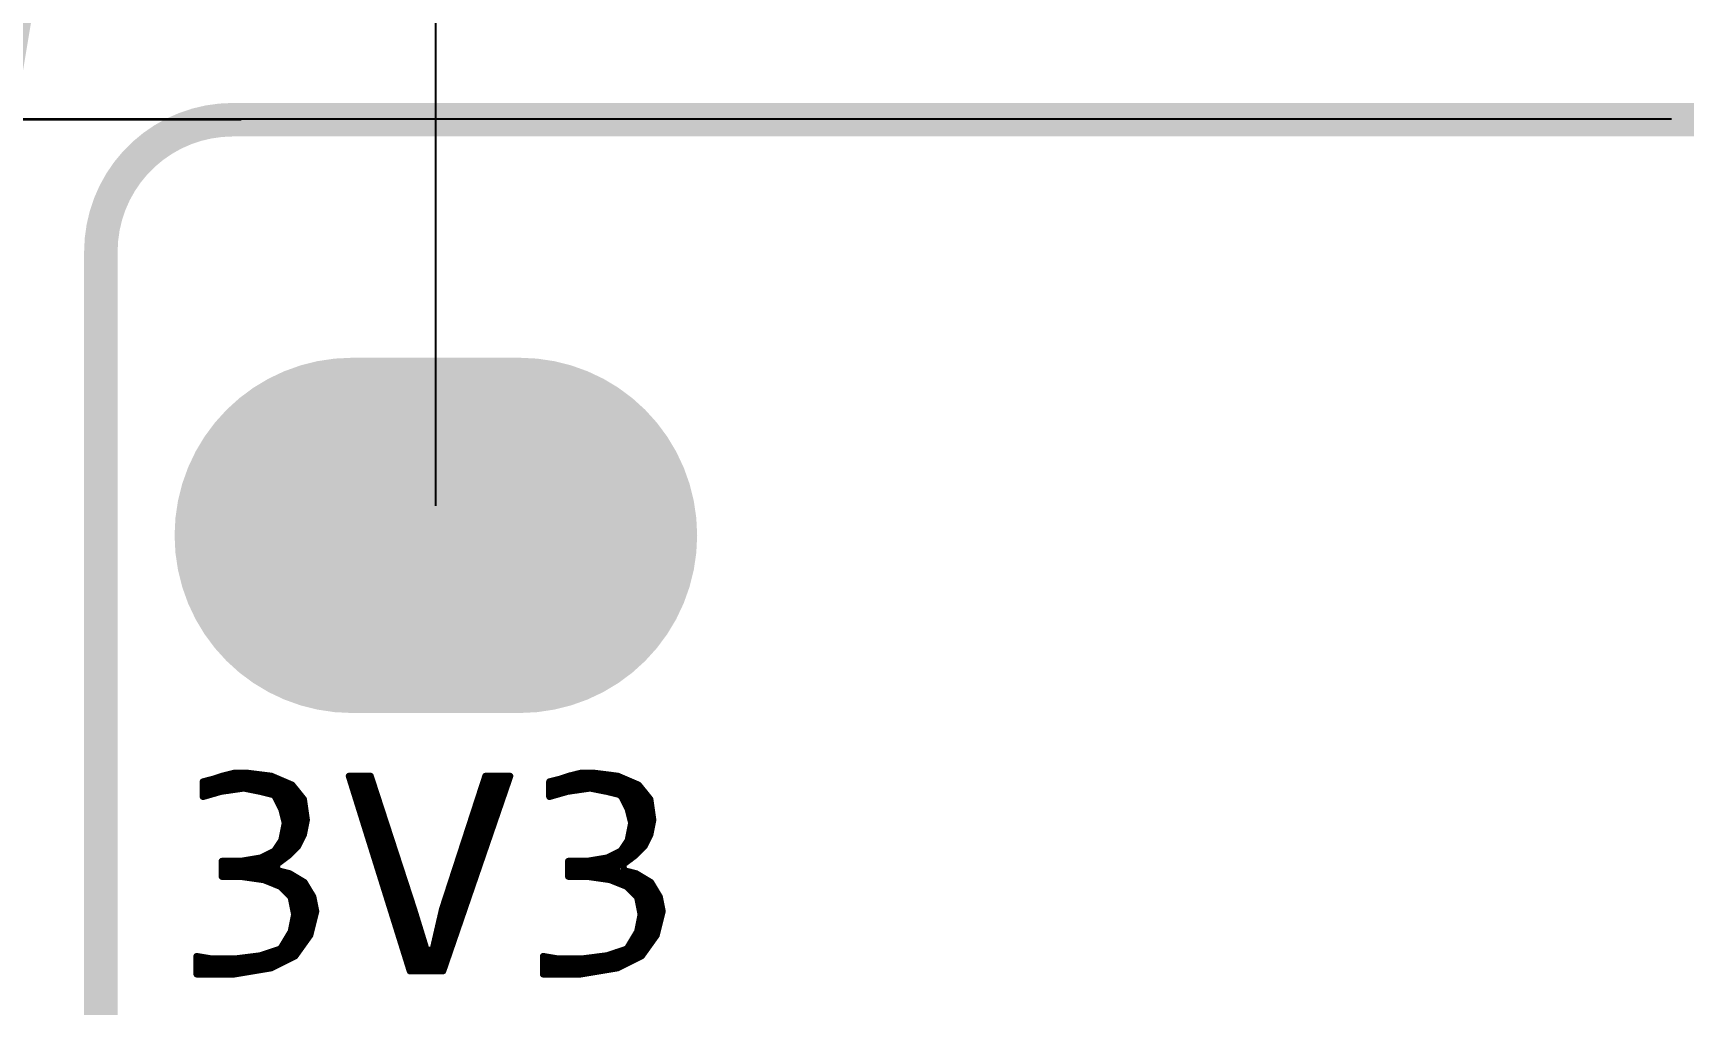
# Model space of a CAD drawing. Extents: x 17.6 to 58.9, y 21.2 to 90.7.
# Drawn here: x 25.14 to 31.4, y 70.31 to 73.99 of the extents above; entities that cross this region are included whole.
import ezdxf

# ---------------------------------------------------------------- set-up
doc = ezdxf.new("R2010")
doc.units = 0
doc.header["$MEASUREMENT"] = 0
doc.layers.get('0').update_dxf_attribs({"linetype": 'CONTINUOUS'})
doc.layers.get('Defpoints').update_dxf_attribs({"linetype": 'CONTINUOUS'})
doc.layers.add('SILKTOP_PHO', color=251, linetype='CONTINUOUS')
doc.styles.get("Standard").update_dxf_attribs({"font": 'arial.ttf'})
doc.dimstyles.get("Standard").update_dxf_attribs({"dimtxt": 1.5, "dimasz": 1.5, "dimexe": 0.18, "dimexo": 0, "dimgap": 0.5, "dimtad": 0, "dimtih": 1, "dimtoh": 1, "dimzin": 0, "dimdsep": 46, "dimtxsty": 'Standard', "dimcen": 0.09, "dimadec": 0, "dimazin": 0, "dimtfac": 1, "dimtofl": 0, "dimtmove": 2, "dimatfit": 3, "dimfxl": 1, "dimtolj": 1, "dimtzin": 0, "dimarcsym": 0})

# ---------------------------------------------------------------- blocks, each defined once
blk = doc.blocks.new('ROUND_1')
at = {"const_width": 0.0127}
blk.add_lwpolyline([(-0.00635, 0, 1), (0.00635, 0, 1)], format="xyb", close=True, dxfattribs=at)
blk = doc.blocks.new('ROUND_32')
at = {"const_width": 0.0635}
blk.add_lwpolyline([(-0.03175, 0, 1), (0.03175, 0, 1)], format="xyb", close=True, dxfattribs=at)
blk = doc.blocks.new('OBLONG_245')
at = {"const_width": 1.3462}
blk.add_lwpolyline([(0.3175, 0), (-0.3175, 0)], dxfattribs=at)
at = {"const_width": 0.6731}
for points in [[(-0.65405, 0, 1), (0.01905, 0, 1)], [(-0.01905, 0, 1), (0.65405, 0, 1)]]:
    blk.add_lwpolyline(points, format="xyb", close=True, dxfattribs=at)
blk = doc.blocks.new('*D70')
at = {"color": 0, "linetype": 'Continuous', "lineweight": -2}
for p, q in [((25.9319, 73.66), (19.9956, 73.66)), ((20.1756, 72.16), (20.1756, 50.7959)), ((20.1756, 26.9), (20.1756, 48.2641)), ((25.9319, 25.4), (19.9956, 25.4))]:
    blk.add_line(p, q, dxfattribs=at)
at = {"color": 0, "linetype": 'Continuous'}
for points in [[(19.9256, 72.16), (20.4256, 72.16), (20.1756, 73.66)], [(19.9256, 26.9), (20.4256, 26.9), (20.1756, 25.4)]]:
    blk.add_solid(points, dxfattribs=at)
at = {"layer": 'Defpoints', "color": 0, "linetype": 'Continuous'}
for p in [(25.9319, 73.66), (20.1756, 25.4), (25.9319, 25.4)]:
    blk.add_point(p, dxfattribs=at)
at = {"color": 0, "linetype": 'Continuous', "insert": (20.1756, 49.53), "char_height": 1.5, "attachment_point": 5}
blk.add_mtext('\\A1;48.26', dxfattribs=at)
blk = doc.blocks.new('*D78')
at = {"color": 0, "linetype": 'Continuous', "lineweight": -2}
for p, q in [((31.354, 79.06), (24.8941, 79.06)), ((25.0741, 77.56), (25.0741, 75.1615)), ((31.354, 73.6615), (24.8941, 73.6615))]:
    blk.add_line(p, q, dxfattribs=at)
at = {"color": 0, "linetype": 'Continuous'}
for points in [[(24.8241, 77.56), (25.3241, 77.56), (25.0741, 79.06)], [(24.8241, 75.1615), (25.3241, 75.1615), (25.0741, 73.6615)]]:
    blk.add_solid(points, dxfattribs=at)
at = {"layer": 'Defpoints', "color": 0, "linetype": 'Continuous'}
for p in [(31.354, 79.06), (25.0741, 73.6615), (31.354, 73.6615)]:
    blk.add_point(p, dxfattribs=at)
at = {"color": 0, "linetype": 'Continuous', "insert": (22.4062, 76.3608), "char_height": 1.5, "attachment_point": 5}
blk.add_mtext('\\A1;5.40', dxfattribs=at)
blk = doc.blocks.new('*D80')
at = {"color": 0, "linetype": 'Continuous', "lineweight": -2}
for p, q in [((26.67, 72.1966), (26.67, 84.3834)), ((49.53, 72.1966), (49.53, 84.3834)), ((28.17, 84.2034), (35.0569, 84.2034)), ((48.03, 84.2034), (41.1431, 84.2034))]:
    blk.add_line(p, q, dxfattribs=at)
at = {"color": 0, "linetype": 'Continuous'}
for points in [[(28.17, 84.4534), (28.17, 83.9534), (26.67, 84.2034)], [(48.03, 84.4534), (48.03, 83.9534), (49.53, 84.2034)]]:
    blk.add_solid(points, dxfattribs=at)
at = {"layer": 'Defpoints', "color": 0, "linetype": 'Continuous'}
for p in [(49.53, 84.2034), (26.67, 72.1966), (49.53, 72.1966)]:
    blk.add_point(p, dxfattribs=at)
at = {"color": 0, "linetype": 'Continuous', "insert": (38.1, 84.2034), "char_height": 1.5, "attachment_point": 5}
blk.add_mtext('\\A1;22.86', dxfattribs=at)

msp = doc.modelspace()

# ---------------------------------------------------------------- linework, layer by layer
at = {"const_width": 0.127}
msp.add_lwpolyline([(25.900126, 73.66, 0.4142136), (25.4, 73.159874)], format="xyb", dxfattribs=at)
for points in [[(50.299874, 73.66), (25.900126, 73.66)], [(25.4, 73.159874), (25.4, 25.900126)]]:
    msp.add_lwpolyline(points, dxfattribs=at)
at = {"layer": 'SILKTOP_PHO', "const_width": 0.127}
msp.add_lwpolyline([(25.900126, 73.66, 0.4142136), (25.4, 73.159874)], format="xyb", dxfattribs=at)
at = {"layer": 'SILKTOP_PHO'}
for points, const_width in [([(50.299874, 73.66), (25.900126, 73.66)], 0.127), ([(25.4, 73.159874), (25.4, 25.900126)], 0.127), ([(25.82545, 71.161402), (25.78735, 71.15175)], 0.0254), ([(25.78735, 71.15175), (25.78735, 71.094854)], 0.0254), ([(25.8064, 71.100442), (25.8064, 71.156576)], 0.0254), ([(25.826466, 71.161656), (25.82545, 71.161402)], 0.0254), ([(25.861772, 71.17334), (25.826466, 71.161656)], 0.0254), ([(25.8318, 71.107554), (25.8318, 71.163434)], 0.0254), ([(25.8572, 71.114666), (25.8572, 71.171816)], 0.0254), ([(25.907492, 71.18477), (25.861772, 71.17334)], 0.0254), ([(25.8826, 71.118222), (25.8826, 71.178674)], 0.0254), ([(25.952958, 71.18477), (25.907492, 71.18477)], 0.0254), ([(25.908, 71.122032), (25.908, 71.18477)], 0.0254), ([(25.9334, 71.125588), (25.9334, 71.18477)], 0.0254), ([(26.045922, 71.173086), (25.952958, 71.18477)], 0.0254), ([(25.9588, 71.123556), (25.9588, 71.184008)], 0.0254), ([(25.9842, 71.118476), (25.9842, 71.18096)], 0.0254), ([(26.0096, 71.113142), (26.0096, 71.177658)], 0.0254), ([(26.035, 71.106792), (26.035, 71.17461)], 0.0254), ([(26.124916, 71.139304), (26.045922, 71.173086)], 0.0254), ([(26.0604, 71.096124), (26.0604, 71.16699)], 0.0254), ([(26.0858, 71.044054), (26.0858, 71.156068)], 0.0254), ([(26.422096, 71.172832), (26.34107, 71.172832)], 0.0254), ([(26.34107, 71.172832), (26.571956, 70.4342)], 0.0254), ([(26.3652, 71.096124), (26.3652, 71.172832)], 0.0254), ([(26.3906, 71.014844), (26.3906, 71.172832)], 0.0254), ([(26.416, 70.933564), (26.416, 71.172832)], 0.0254), ([(26.586434, 70.668388), (26.422096, 71.172832)], 0.0254), ([(26.858468, 71.172832), (26.694384, 70.668642)], 0.0254), ([(26.696924, 70.4342), (26.950924, 71.172832)], 0.0254), ([(26.950924, 71.172832), (26.858468, 71.172832)], 0.0254), ([(26.8732, 70.946772), (26.8732, 71.172832)], 0.0254), ([(26.8986, 71.020686), (26.8986, 71.172832)], 0.0254), ([(26.924, 71.0946), (26.924, 71.172832)], 0.0254), ([(26.9494, 71.168514), (26.9494, 71.172832)], 0.0254), ([(27.138884, 71.161402), (27.100784, 71.15175)], 0.0254), ([(27.100784, 71.15175), (27.100784, 71.094854)], 0.0254), ([(27.1018, 71.095108), (27.1018, 71.152004)], 0.0254), ([(27.1272, 71.102474), (27.1272, 71.158354)], 0.0254), ([(27.1399, 71.161656), (27.138884, 71.161402)], 0.0254), ([(27.175206, 71.17334), (27.1399, 71.161656)], 0.0254), ([(27.1526, 71.10984), (27.1526, 71.16572)], 0.0254), ([(27.220926, 71.18477), (27.175206, 71.17334)], 0.0254), ([(27.178, 71.115682), (27.178, 71.174102)], 0.0254), ([(27.2034, 71.119238), (27.2034, 71.180452)], 0.0254), ([(27.266392, 71.18477), (27.220926, 71.18477)], 0.0254), ([(27.2288, 71.123048), (27.2288, 71.18477)], 0.0254), ([(27.2542, 71.126604), (27.2542, 71.18477)], 0.0254), ([(27.359356, 71.173086), (27.266392, 71.18477)], 0.0254), ([(27.2796, 71.122032), (27.2796, 71.183246)], 0.0254), ([(27.305, 71.116952), (27.305, 71.179944)], 0.0254), ([(27.3304, 71.11111), (27.3304, 71.176896)], 0.0254), ([(27.3558, 71.10476), (27.3558, 71.173594)], 0.0254), ([(27.43835, 71.139304), (27.359356, 71.173086)], 0.0254), ([(27.3812, 71.081392), (27.3812, 71.163942)], 0.0254), ([(27.4066, 71.01459), (27.4066, 71.15302)], 0.0254), ([(25.78735, 71.094854), (25.85466, 71.114158)], 0.0254), ([(25.85466, 71.114158), (25.856438, 71.114666)], 0.0254), ([(25.856438, 71.114666), (25.940004, 71.126604)], 0.0254), ([(25.940004, 71.126604), (25.944322, 71.12635)], 0.0254), ([(25.944322, 71.12635), (26.004012, 71.114412)], 0.0254), ([(26.004012, 71.114412), (26.00452, 71.114412)], 0.0254), ([(26.00452, 71.114412), (26.052272, 71.102474)], 0.0254), ([(26.052272, 71.102474), (26.060654, 71.095616)], 0.0254), ([(26.060654, 71.095616), (26.08453, 71.047864)], 0.0254), ([(26.1112, 70.871842), (26.1112, 71.145146)], 0.0254), ([(26.168604, 71.084948), (26.124916, 71.139304)], 0.0254), ([(26.1366, 70.896734), (26.1366, 71.124826)], 0.0254), ([(26.162, 70.937882), (26.162, 71.093076)], 0.0254), ([(26.4414, 70.852284), (26.4414, 71.11365)], 0.0254), ([(26.8478, 70.872858), (26.8478, 71.140066)], 0.0254), ([(27.100784, 71.094854), (27.168094, 71.114158)], 0.0254), ([(27.168094, 71.114158), (27.169872, 71.114666)], 0.0254), ([(27.169872, 71.114666), (27.253438, 71.126604)], 0.0254), ([(27.253438, 71.126604), (27.257756, 71.12635)], 0.0254), ([(27.257756, 71.12635), (27.317446, 71.114412)], 0.0254), ([(27.317446, 71.114412), (27.317954, 71.114412)], 0.0254), ([(27.317954, 71.114412), (27.365706, 71.102474)], 0.0254), ([(27.365706, 71.102474), (27.374088, 71.095616)], 0.0254), ([(27.374088, 71.095616), (27.397964, 71.047864)], 0.0254), ([(27.432, 70.8787), (27.432, 71.142098)], 0.0254), ([(27.482038, 71.084948), (27.43835, 71.139304)], 0.0254), ([(27.4574, 70.9041), (27.4574, 71.115428)], 0.0254), ([(26.08453, 71.047864), (26.085546, 71.045324)], 0.0254), ([(26.085546, 71.045324), (26.097484, 70.997572)], 0.0254), ([(26.17978, 71.006716), (26.168604, 71.084948)], 0.0254), ([(26.4668, 70.771004), (26.4668, 71.035672)], 0.0254), ([(26.8224, 70.798944), (26.8224, 71.062088)], 0.0254), ([(27.397964, 71.047864), (27.39898, 71.045324)], 0.0254), ([(27.39898, 71.045324), (27.410918, 70.997572)], 0.0254), ([(27.493214, 71.006716), (27.482038, 71.084948)], 0.0254), ([(27.4828, 70.955154), (27.4828, 71.079106)], 0.0254), ([(26.097484, 70.991984), (26.085546, 70.932294)], 0.0254), ([(26.097484, 70.997572), (26.097484, 70.991984)], 0.0254), ([(26.168604, 70.950836), (26.17978, 71.006716)], 0.0254), ([(26.797, 70.725284), (26.797, 70.983856)], 0.0254), ([(27.410918, 70.991984), (27.39898, 70.932294)], 0.0254), ([(27.4066, 70.858126), (27.4066, 70.97014)], 0.0254), ([(27.410918, 70.997572), (27.410918, 70.991984)], 0.0254), ([(27.482038, 70.950836), (27.493214, 71.006716)], 0.0254), ([(26.083768, 70.927722), (26.059892, 70.891908)], 0.0254), ([(26.085546, 70.932294), (26.083768, 70.927722)], 0.0254), ([(26.0858, 70.852792), (26.0858, 70.93331)], 0.0254), ([(26.11247, 70.872858), (26.146252, 70.90664)], 0.0254), ([(26.146252, 70.90664), (26.168604, 70.950836)], 0.0254), ([(26.4922, 70.689724), (26.4922, 70.957694)], 0.0254), ([(26.7716, 70.65137), (26.7716, 70.905878)], 0.0254), ([(27.397202, 70.927722), (27.373326, 70.891908)], 0.0254), ([(27.3812, 70.839076), (27.3812, 70.903846)], 0.0254), ([(27.39898, 70.932294), (27.397202, 70.927722)], 0.0254), ([(27.425904, 70.872858), (27.459686, 70.90664)], 0.0254), ([(27.459686, 70.90664), (27.482038, 70.950836)], 0.0254), ([(25.929844, 70.850506), (25.858978, 70.850506)], 0.0254), ([(25.858978, 70.850506), (25.858978, 70.79234)], 0.0254), ([(25.8826, 70.79234), (25.8826, 70.850506)], 0.0254), ([(25.908, 70.79234), (25.908, 70.850506)], 0.0254), ([(25.931876, 70.85076), (25.929844, 70.850506)], 0.0254), ([(26.003504, 70.862698), (25.931876, 70.85076)], 0.0254), ([(25.9334, 70.791832), (25.9334, 70.851014)], 0.0254), ([(25.9588, 70.788276), (25.9588, 70.855078)], 0.0254), ([(25.9842, 70.78472), (25.9842, 70.859396)], 0.0254), ([(26.007314, 70.863714), (26.003504, 70.862698)], 0.0254), ([(26.055066, 70.88759), (26.007314, 70.863714)], 0.0254), ([(26.0096, 70.781164), (26.0096, 70.864984)], 0.0254), ([(26.035, 70.772782), (26.035, 70.877684)], 0.0254), ([(26.059892, 70.891908), (26.055066, 70.88759)], 0.0254), ([(26.0604, 70.762622), (26.0604, 70.89267)], 0.0254), ([(26.06548, 70.837552), (26.11247, 70.872858)], 0.0254), ([(26.070052, 70.814946), (26.06548, 70.837552)], 0.0254), ([(26.5176, 70.608444), (26.5176, 70.879716)], 0.0254), ([(27.243278, 70.850506), (27.172412, 70.850506)], 0.0254), ([(27.172412, 70.850506), (27.172412, 70.79234)], 0.0254), ([(27.178, 70.79234), (27.178, 70.850506)], 0.0254), ([(27.2034, 70.79234), (27.2034, 70.850506)], 0.0254), ([(27.2288, 70.79234), (27.2288, 70.850506)], 0.0254), ([(27.24531, 70.85076), (27.243278, 70.850506)], 0.0254), ([(27.316938, 70.862698), (27.24531, 70.85076)], 0.0254), ([(27.2542, 70.790816), (27.2542, 70.85203)], 0.0254), ([(27.2796, 70.78726), (27.2796, 70.856348)], 0.0254), ([(27.305, 70.783704), (27.305, 70.860666)], 0.0254), ([(27.320748, 70.863714), (27.316938, 70.862698)], 0.0254), ([(27.3685, 70.88759), (27.320748, 70.863714)], 0.0254), ([(27.3304, 70.779894), (27.3304, 70.86854)], 0.0254), ([(27.3558, 70.769734), (27.3558, 70.88124)], 0.0254), ([(27.373326, 70.891908), (27.3685, 70.88759)], 0.0254), ([(27.378914, 70.837552), (27.425904, 70.872858)], 0.0254), ([(27.383486, 70.814946), (27.378914, 70.837552)], 0.0254), ([(25.858978, 70.79234), (25.929844, 70.79234)], 0.0254), ([(25.929844, 70.79234), (25.931622, 70.792086)], 0.0254), ([(25.931622, 70.792086), (26.015188, 70.780148)], 0.0254), ([(26.015188, 70.780148), (26.018236, 70.779386)], 0.0254), ([(26.018236, 70.779386), (26.077926, 70.75551)], 0.0254), ([(26.116026, 70.803516), (26.070052, 70.814946)], 0.0254), ([(26.0858, 70.74916), (26.0858, 70.811136)], 0.0254), ([(26.1112, 70.72376), (26.1112, 70.804786)], 0.0254), ([(26.171398, 70.770242), (26.116026, 70.803516)], 0.0254), ([(26.1366, 70.49135), (26.1366, 70.791324)], 0.0254), ([(26.162, 70.52691), (26.162, 70.776084)], 0.0254), ([(26.543, 70.527164), (26.543, 70.801738)], 0.0254), ([(26.7462, 70.577456), (26.7462, 70.8279)], 0.0254), ([(27.172412, 70.79234), (27.243278, 70.79234)], 0.0254), ([(27.243278, 70.79234), (27.245056, 70.792086)], 0.0254), ([(27.245056, 70.792086), (27.328622, 70.780148)], 0.0254), ([(27.328622, 70.780148), (27.33167, 70.779386)], 0.0254), ([(27.33167, 70.779386), (27.39136, 70.75551)], 0.0254), ([(27.3812, 70.759574), (27.3812, 70.815962)], 0.0254), ([(27.42946, 70.803516), (27.383486, 70.814946)], 0.0254), ([(27.4066, 70.741794), (27.4066, 70.809358)], 0.0254), ([(27.484832, 70.770242), (27.42946, 70.803516)], 0.0254), ([(27.432, 70.716394), (27.432, 70.801992)], 0.0254), ([(27.4574, 70.501764), (27.4574, 70.786752)], 0.0254), ([(26.077926, 70.75551), (26.082244, 70.752716)], 0.0254), ([(26.082244, 70.752716), (26.118058, 70.716902)], 0.0254), ([(26.118058, 70.716902), (26.12136, 70.710552)], 0.0254), ([(26.204418, 70.715378), (26.171398, 70.770242)], 0.0254), ([(26.1874, 70.56247), (26.1874, 70.743572)], 0.0254), ([(26.21534, 70.660514), (26.204418, 70.715378)], 0.0254), ([(26.5684, 70.445884), (26.5684, 70.72376)], 0.0254), ([(26.7208, 70.503542), (26.7208, 70.749922)], 0.0254), ([(27.39136, 70.75551), (27.395678, 70.752716)], 0.0254), ([(27.395678, 70.752716), (27.431492, 70.716902)], 0.0254), ([(27.431492, 70.716902), (27.434794, 70.710552)], 0.0254), ([(27.4828, 70.537324), (27.4828, 70.771512)], 0.0254), ([(27.517852, 70.715378), (27.484832, 70.770242)], 0.0254), ([(27.5082, 70.578218), (27.5082, 70.73138)], 0.0254), ([(27.528774, 70.660514), (27.517852, 70.715378)], 0.0254), ([(26.12136, 70.710552), (26.133298, 70.650862)], 0.0254), ([(26.133298, 70.650862), (26.133298, 70.645782)], 0.0254), ([(26.192734, 70.57009), (26.21534, 70.660514)], 0.0254), ([(26.2128, 70.6501), (26.2128, 70.673468)], 0.0254), ([(26.634186, 70.513194), (26.586434, 70.668388)], 0.0254), ([(26.694384, 70.668642), (26.65857, 70.513956)], 0.0254), ([(26.6954, 70.4342), (26.6954, 70.671944)], 0.0254), ([(27.434794, 70.710552), (27.446732, 70.650862)], 0.0254), ([(27.446732, 70.650862), (27.446732, 70.645782)], 0.0254), ([(27.506168, 70.57009), (27.528774, 70.660514)], 0.0254), ([(26.133298, 70.645782), (26.12136, 70.586092)], 0.0254), ([(26.5938, 70.4342), (26.5938, 70.644258)], 0.0254), ([(27.446732, 70.645782), (27.434794, 70.586092)], 0.0254), ([(26.119836, 70.582028), (26.084022, 70.522338)], 0.0254), ([(26.0858, 70.465696), (26.0858, 70.525132)], 0.0254), ([(26.1112, 70.478396), (26.1112, 70.56755)], 0.0254), ([(26.12136, 70.586092), (26.119836, 70.582028)], 0.0254), ([(26.136346, 70.491096), (26.192734, 70.57009)], 0.0254), ([(26.6192, 70.4342), (26.6192, 70.561708)], 0.0254), ([(26.67, 70.4342), (26.67, 70.563232)], 0.0254), ([(27.43327, 70.582028), (27.397456, 70.522338)], 0.0254), ([(27.4066, 70.469506), (27.4066, 70.537578)], 0.0254), ([(27.432, 70.482206), (27.432, 70.579742)], 0.0254), ([(27.434794, 70.586092), (27.43327, 70.582028)], 0.0254), ([(27.44978, 70.491096), (27.506168, 70.57009)], 0.0254), ([(25.82037, 70.480428), (25.763474, 70.49008)], 0.0254), ([(25.763474, 70.49008), (25.763474, 70.422262)], 0.0254), ([(25.781, 70.422262), (25.781, 70.487032)], 0.0254), ([(25.8064, 70.422262), (25.8064, 70.482714)], 0.0254), ([(25.822402, 70.480428), (25.82037, 70.480428)], 0.0254), ([(25.905968, 70.480428), (25.822402, 70.480428)], 0.0254), ([(25.8318, 70.422262), (25.8318, 70.480428)], 0.0254), ([(25.8572, 70.422262), (25.8572, 70.480428)], 0.0254), ([(25.8826, 70.422262), (25.8826, 70.480428)], 0.0254), ([(25.907492, 70.480428), (25.905968, 70.480428)], 0.0254), ([(26.002996, 70.492366), (25.907492, 70.480428)], 0.0254), ([(25.908, 70.42277), (25.908, 70.480428)], 0.0254), ([(25.9334, 70.426834), (25.9334, 70.48373)], 0.0254), ([(25.9588, 70.431152), (25.9588, 70.486778)], 0.0254), ([(25.9842, 70.43547), (25.9842, 70.49008)], 0.0254), ([(26.005536, 70.492874), (26.002996, 70.492366)], 0.0254), ([(26.077164, 70.51675), (26.005536, 70.492874)], 0.0254), ([(26.0096, 70.439534), (26.0096, 70.494398)], 0.0254), ([(26.035, 70.443852), (26.035, 70.50278)], 0.0254), ([(26.045414, 70.44563), (26.136346, 70.491096)], 0.0254), ([(26.0604, 70.452996), (26.0604, 70.511162)], 0.0254), ([(26.084022, 70.522338), (26.077164, 70.51675)], 0.0254), ([(26.65857, 70.513956), (26.634186, 70.513194)], 0.0254), ([(26.6446, 70.4342), (26.6446, 70.504304)], 0.0254), ([(27.133804, 70.480428), (27.076908, 70.49008)], 0.0254), ([(27.076908, 70.49008), (27.076908, 70.422262)], 0.0254), ([(27.1018, 70.422262), (27.1018, 70.485762)], 0.0254), ([(27.1272, 70.422262), (27.1272, 70.481698)], 0.0254), ([(27.135836, 70.480428), (27.133804, 70.480428)], 0.0254), ([(27.219402, 70.480428), (27.135836, 70.480428)], 0.0254), ([(27.1526, 70.422262), (27.1526, 70.480428)], 0.0254), ([(27.178, 70.422262), (27.178, 70.480428)], 0.0254), ([(27.2034, 70.422262), (27.2034, 70.480428)], 0.0254), ([(27.220926, 70.480428), (27.219402, 70.480428)], 0.0254), ([(27.31643, 70.492366), (27.220926, 70.480428)], 0.0254), ([(27.2288, 70.423786), (27.2288, 70.481444)], 0.0254), ([(27.2542, 70.428104), (27.2542, 70.484492)], 0.0254), ([(27.2796, 70.432422), (27.2796, 70.487794)], 0.0254), ([(27.305, 70.436486), (27.305, 70.490842)], 0.0254), ([(27.31897, 70.492874), (27.31643, 70.492366)], 0.0254), ([(27.390598, 70.51675), (27.31897, 70.492874)], 0.0254), ([(27.3304, 70.440804), (27.3304, 70.496684)], 0.0254), ([(27.3558, 70.445122), (27.3558, 70.50532)], 0.0254), ([(27.358848, 70.44563), (27.44978, 70.491096)], 0.0254), ([(27.3812, 70.456806), (27.3812, 70.513702)], 0.0254), ([(27.397456, 70.522338), (27.390598, 70.51675)], 0.0254), ([(25.763474, 70.422262), (25.904952, 70.422262)], 0.0254), ([(25.904952, 70.422262), (26.045414, 70.44563)], 0.0254), ([(26.571956, 70.4342), (26.696924, 70.4342)], 0.0254), ([(27.076908, 70.422262), (27.218386, 70.422262)], 0.0254), ([(27.218386, 70.422262), (27.358848, 70.44563)], 0.0254)]:
    msp.add_lwpolyline(points, dxfattribs=dict(at, const_width=const_width))

# ---------------------------------------------------------------- block references
for name, p in [('ROUND_32', (25.900126, 73.66)), ('ROUND_32', (25.900126, 73.66)), ('ROUND_32', (25.4, 73.159874)), ('ROUND_32', (25.4, 73.159874)), ('OBLONG_245', (26.67, 72.084946))]:
    msp.add_blockref(name, p)
for name, p in [('ROUND_32', (25.900126, 73.66)), ('ROUND_32', (25.900126, 73.66)), ('ROUND_32', (25.4, 73.159874)), ('ROUND_32', (25.4, 73.159874)), ('ROUND_1', (25.78735, 71.15175)), ('ROUND_1', (25.8064, 71.156576)), ('ROUND_1', (25.82545, 71.161402)), ('ROUND_1', (25.826466, 71.161656)), ('ROUND_1', (25.8318, 71.163434)), ('ROUND_1', (25.8572, 71.171816)), ('ROUND_1', (25.861772, 71.17334)), ('ROUND_1', (25.8826, 71.178674)), ('ROUND_1', (25.907492, 71.18477)), ('ROUND_1', (25.908, 71.18477)), ('ROUND_1', (25.9334, 71.18477)), ('ROUND_1', (25.952958, 71.18477)), ('ROUND_1', (25.9588, 71.184008)), ('ROUND_1', (25.9842, 71.18096)), ('ROUND_1', (26.0096, 71.177658)), ('ROUND_1', (26.035, 71.17461)), ('ROUND_1', (26.045922, 71.173086)), ('ROUND_1', (26.0604, 71.16699)), ('ROUND_1', (26.0858, 71.156068)), ('ROUND_1', (26.34107, 71.172832)), ('ROUND_1', (26.3652, 71.172832)), ('ROUND_1', (26.3906, 71.172832)), ('ROUND_1', (26.416, 71.172832)), ('ROUND_1', (26.422096, 71.172832)), ('ROUND_1', (26.858468, 71.172832)), ('ROUND_1', (26.8732, 71.172832)), ('ROUND_1', (26.8986, 71.172832)), ('ROUND_1', (26.924, 71.172832)), ('ROUND_1', (26.9494, 71.172832)), ('ROUND_1', (26.9494, 71.168514)), ('ROUND_1', (26.950924, 71.172832)), ('ROUND_1', (26.950924, 71.172832)), ('ROUND_1', (27.100784, 71.15175)), ('ROUND_1', (27.1018, 71.152004)), ('ROUND_1', (27.1272, 71.158354)), ('ROUND_1', (27.138884, 71.161402)), ('ROUND_1', (27.1399, 71.161656)), ('ROUND_1', (27.1526, 71.16572)), ('ROUND_1', (27.175206, 71.17334)), ('ROUND_1', (27.178, 71.174102)), ('ROUND_1', (27.2034, 71.180452)), ('ROUND_1', (27.220926, 71.18477)), ('ROUND_1', (27.2288, 71.18477)), ('ROUND_1', (27.2542, 71.18477)), ('ROUND_1', (27.266392, 71.18477)), ('ROUND_1', (27.2796, 71.183246)), ('ROUND_1', (27.305, 71.179944)), ('ROUND_1', (27.3304, 71.176896)), ('ROUND_1', (27.3558, 71.173594)), ('ROUND_1', (27.359356, 71.173086)), ('ROUND_1', (27.3812, 71.163942)), ('ROUND_1', (27.4066, 71.15302)), ('ROUND_1', (25.78735, 71.094854)), ('ROUND_1', (25.8064, 71.100442)), ('ROUND_1', (25.8318, 71.107554)), ('ROUND_1', (25.85466, 71.114158)), ('ROUND_1', (25.856438, 71.114666)), ('ROUND_1', (25.8572, 71.114666)), ('ROUND_1', (25.8826, 71.118222)), ('ROUND_1', (25.908, 71.122032)), ('ROUND_1', (25.9334, 71.125588)), ('ROUND_1', (25.940004, 71.126604)), ('ROUND_1', (25.944322, 71.12635)), ('ROUND_1', (25.9588, 71.123556)), ('ROUND_1', (25.9842, 71.118476)), ('ROUND_1', (26.004012, 71.114412)), ('ROUND_1', (26.00452, 71.114412)), ('ROUND_1', (26.0096, 71.113142)), ('ROUND_1', (26.035, 71.106792)), ('ROUND_1', (26.052272, 71.102474)), ('ROUND_1', (26.0604, 71.096124)), ('ROUND_1', (26.060654, 71.095616)), ('ROUND_1', (26.1112, 71.145146)), ('ROUND_1', (26.124916, 71.139304)), ('ROUND_1', (26.1366, 71.124826)), ('ROUND_1', (26.162, 71.093076)), ('ROUND_1', (26.3652, 71.096124)), ('ROUND_1', (26.4414, 71.11365)), ('ROUND_1', (26.8478, 71.140066)), ('ROUND_1', (26.924, 71.0946)), ('ROUND_1', (27.100784, 71.094854)), ('ROUND_1', (27.1018, 71.095108)), ('ROUND_1', (27.1272, 71.102474)), ('ROUND_1', (27.1526, 71.10984)), ('ROUND_1', (27.168094, 71.114158)), ('ROUND_1', (27.169872, 71.114666)), ('ROUND_1', (27.178, 71.115682)), ('ROUND_1', (27.2034, 71.119238)), ('ROUND_1', (27.2288, 71.123048)), ('ROUND_1', (27.253438, 71.126604)), ('ROUND_1', (27.2542, 71.126604)), ('ROUND_1', (27.257756, 71.12635)), ('ROUND_1', (27.2796, 71.122032)), ('ROUND_1', (27.305, 71.116952)), ('ROUND_1', (27.317446, 71.114412)), ('ROUND_1', (27.317954, 71.114412)), ('ROUND_1', (27.3304, 71.11111)), ('ROUND_1', (27.3558, 71.10476)), ('ROUND_1', (27.365706, 71.102474)), ('ROUND_1', (27.374088, 71.095616)), ('ROUND_1', (27.432, 71.142098)), ('ROUND_1', (27.43835, 71.139304)), ('ROUND_1', (27.4574, 71.115428)), ('ROUND_1', (26.08453, 71.047864)), ('ROUND_1', (26.085546, 71.045324)), ('ROUND_1', (26.0858, 71.044054)), ('ROUND_1', (26.168604, 71.084948)), ('ROUND_1', (26.4668, 71.035672)), ('ROUND_1', (26.8224, 71.062088)), ('ROUND_1', (27.3812, 71.081392)), ('ROUND_1', (27.397964, 71.047864)), ('ROUND_1', (27.39898, 71.045324)), ('ROUND_1', (27.482038, 71.084948)), ('ROUND_1', (27.4828, 71.079106)), ('ROUND_1', (26.097484, 70.997572)), ('ROUND_1', (26.097484, 70.991984)), ('ROUND_1', (26.17978, 71.006716)), ('ROUND_1', (26.3906, 71.014844)), ('ROUND_1', (26.797, 70.983856)), ('ROUND_1', (26.8986, 71.020686)), ('ROUND_1', (27.4066, 71.01459)), ('ROUND_1', (27.4066, 70.97014)), ('ROUND_1', (27.410918, 70.997572)), ('ROUND_1', (27.410918, 70.991984)), ('ROUND_1', (27.493214, 71.006716)), ('ROUND_1', (26.083768, 70.927722)), ('ROUND_1', (26.085546, 70.932294)), ('ROUND_1', (26.0858, 70.93331)), ('ROUND_1', (26.146252, 70.90664)), ('ROUND_1', (26.162, 70.937882)), ('ROUND_1', (26.168604, 70.950836)), ('ROUND_1', (26.416, 70.933564)), ('ROUND_1', (26.4922, 70.957694)), ('ROUND_1', (26.7716, 70.905878)), ('ROUND_1', (26.8732, 70.946772)), ('ROUND_1', (27.3812, 70.903846)), ('ROUND_1', (27.397202, 70.927722)), ('ROUND_1', (27.39898, 70.932294)), ('ROUND_1', (27.4574, 70.9041)), ('ROUND_1', (27.459686, 70.90664)), ('ROUND_1', (27.482038, 70.950836)), ('ROUND_1', (27.4828, 70.955154)), ('ROUND_1', (25.858978, 70.850506)), ('ROUND_1', (25.8826, 70.850506)), ('ROUND_1', (25.908, 70.850506)), ('ROUND_1', (25.929844, 70.850506)), ('ROUND_1', (25.931876, 70.85076)), ('ROUND_1', (25.9334, 70.851014)), ('ROUND_1', (25.9588, 70.855078)), ('ROUND_1', (25.9842, 70.859396)), ('ROUND_1', (26.003504, 70.862698)), ('ROUND_1', (26.007314, 70.863714)), ('ROUND_1', (26.0096, 70.864984)), ('ROUND_1', (26.035, 70.877684)), ('ROUND_1', (26.055066, 70.88759)), ('ROUND_1', (26.059892, 70.891908)), ('ROUND_1', (26.0604, 70.89267)), ('ROUND_1', (26.06548, 70.837552)), ('ROUND_1', (26.0858, 70.852792)), ('ROUND_1', (26.1112, 70.871842)), ('ROUND_1', (26.11247, 70.872858)), ('ROUND_1', (26.11247, 70.872858)), ('ROUND_1', (26.1366, 70.896734)), ('ROUND_1', (26.4414, 70.852284)), ('ROUND_1', (26.5176, 70.879716)), ('ROUND_1', (26.8478, 70.872858)), ('ROUND_1', (27.172412, 70.850506)), ('ROUND_1', (27.178, 70.850506)), ('ROUND_1', (27.2034, 70.850506)), ('ROUND_1', (27.2288, 70.850506)), ('ROUND_1', (27.243278, 70.850506)), ('ROUND_1', (27.24531, 70.85076)), ('ROUND_1', (27.2542, 70.85203)), ('ROUND_1', (27.2796, 70.856348)), ('ROUND_1', (27.305, 70.860666)), ('ROUND_1', (27.316938, 70.862698)), ('ROUND_1', (27.320748, 70.863714)), ('ROUND_1', (27.3304, 70.86854)), ('ROUND_1', (27.3558, 70.88124)), ('ROUND_1', (27.3685, 70.88759)), ('ROUND_1', (27.373326, 70.891908)), ('ROUND_1', (27.378914, 70.837552)), ('ROUND_1', (27.3812, 70.839076)), ('ROUND_1', (27.4066, 70.858126)), ('ROUND_1', (27.425904, 70.872858)), ('ROUND_1', (27.432, 70.8787)), ('ROUND_1', (25.858978, 70.79234)), ('ROUND_1', (25.8826, 70.79234)), ('ROUND_1', (25.908, 70.79234)), ('ROUND_1', (25.929844, 70.79234)), ('ROUND_1', (25.931622, 70.792086)), ('ROUND_1', (25.9334, 70.791832)), ('ROUND_1', (25.9588, 70.788276)), ('ROUND_1', (25.9842, 70.78472)), ('ROUND_1', (26.0096, 70.781164)), ('ROUND_1', (26.015188, 70.780148)), ('ROUND_1', (26.018236, 70.779386)), ('ROUND_1', (26.070052, 70.814946)), ('ROUND_1', (26.0858, 70.811136)), ('ROUND_1', (26.1112, 70.804786)), ('ROUND_1', (26.116026, 70.803516)), ('ROUND_1', (26.1366, 70.791324)), ('ROUND_1', (26.162, 70.776084)), ('ROUND_1', (26.543, 70.801738)), ('ROUND_1', (26.7462, 70.8279)), ('ROUND_1', (26.8224, 70.798944)), ('ROUND_1', (27.172412, 70.79234)), ('ROUND_1', (27.178, 70.79234)), ('ROUND_1', (27.2034, 70.79234)), ('ROUND_1', (27.2288, 70.79234)), ('ROUND_1', (27.243278, 70.79234)), ('ROUND_1', (27.245056, 70.792086)), ('ROUND_1', (27.2542, 70.790816)), ('ROUND_1', (27.2796, 70.78726)), ('ROUND_1', (27.305, 70.783704)), ('ROUND_1', (27.328622, 70.780148)), ('ROUND_1', (27.3304, 70.779894)), ('ROUND_1', (27.33167, 70.779386)), ('ROUND_1', (27.3812, 70.815962)), ('ROUND_1', (27.383486, 70.814946)), ('ROUND_1', (27.4066, 70.809358)), ('ROUND_1', (27.42946, 70.803516)), ('ROUND_1', (27.432, 70.801992)), ('ROUND_1', (27.4574, 70.786752)), ('ROUND_1', (26.035, 70.772782)), ('ROUND_1', (26.0604, 70.762622)), ('ROUND_1', (26.077926, 70.75551)), ('ROUND_1', (26.082244, 70.752716)), ('ROUND_1', (26.0858, 70.74916)), ('ROUND_1', (26.1112, 70.72376)), ('ROUND_1', (26.118058, 70.716902)), ('ROUND_1', (26.171398, 70.770242)), ('ROUND_1', (26.1874, 70.743572)), ('ROUND_1', (26.204418, 70.715378)), ('ROUND_1', (26.4668, 70.771004)), ('ROUND_1', (26.5684, 70.72376)), ('ROUND_1', (26.7208, 70.749922)), ('ROUND_1', (26.797, 70.725284)), ('ROUND_1', (27.3558, 70.769734)), ('ROUND_1', (27.3812, 70.759574)), ('ROUND_1', (27.39136, 70.75551)), ('ROUND_1', (27.395678, 70.752716)), ('ROUND_1', (27.4066, 70.741794)), ('ROUND_1', (27.431492, 70.716902)), ('ROUND_1', (27.432, 70.716394)), ('ROUND_1', (27.4828, 70.771512)), ('ROUND_1', (27.484832, 70.770242)), ('ROUND_1', (27.5082, 70.73138)), ('ROUND_1', (27.517852, 70.715378)), ('ROUND_1', (26.12136, 70.710552)), ('ROUND_1', (26.133298, 70.650862)), ('ROUND_1', (26.2128, 70.673468)), ('ROUND_1', (26.2128, 70.6501)), ('ROUND_1', (26.21534, 70.660514)), ('ROUND_1', (26.21534, 70.660514)), ('ROUND_1', (26.4922, 70.689724)), ('ROUND_1', (26.586434, 70.668388)), ('ROUND_1', (26.694384, 70.668642)), ('ROUND_1', (26.6954, 70.671944)), ('ROUND_1', (26.7716, 70.65137)), ('ROUND_1', (27.434794, 70.710552)), ('ROUND_1', (27.446732, 70.650862)), ('ROUND_1', (27.528774, 70.660514)), ('ROUND_1', (27.528774, 70.660514)), ('ROUND_1', (26.133298, 70.645782)), ('ROUND_1', (26.5176, 70.608444)), ('ROUND_1', (26.5938, 70.644258)), ('ROUND_1', (27.446732, 70.645782)), ('ROUND_1', (26.0858, 70.525132)), ('ROUND_1', (26.1112, 70.56755)), ('ROUND_1', (26.119836, 70.582028)), ('ROUND_1', (26.12136, 70.586092)), ('ROUND_1', (26.162, 70.52691)), ('ROUND_1', (26.1874, 70.56247)), ('ROUND_1', (26.192734, 70.57009)), ('ROUND_1', (26.543, 70.527164)), ('ROUND_1', (26.6192, 70.561708)), ('ROUND_1', (26.67, 70.563232)), ('ROUND_1', (26.7462, 70.577456)), ('ROUND_1', (27.4066, 70.537578)), ('ROUND_1', (27.432, 70.579742)), ('ROUND_1', (27.43327, 70.582028)), ('ROUND_1', (27.434794, 70.586092)), ('ROUND_1', (27.4828, 70.537324)), ('ROUND_1', (27.506168, 70.57009)), ('ROUND_1', (27.5082, 70.578218)), ('ROUND_1', (25.763474, 70.49008)), ('ROUND_1', (25.781, 70.487032)), ('ROUND_1', (25.8064, 70.482714)), ('ROUND_1', (25.82037, 70.480428)), ('ROUND_1', (25.822402, 70.480428)), ('ROUND_1', (25.8318, 70.480428)), ('ROUND_1', (25.8572, 70.480428)), ('ROUND_1', (25.8826, 70.480428)), ('ROUND_1', (25.905968, 70.480428)), ('ROUND_1', (25.907492, 70.480428)), ('ROUND_1', (25.908, 70.480428)), ('ROUND_1', (25.9334, 70.48373)), ('ROUND_1', (25.9588, 70.486778)), ('ROUND_1', (25.9842, 70.49008)), ('ROUND_1', (26.002996, 70.492366)), ('ROUND_1', (26.005536, 70.492874)), ('ROUND_1', (26.0096, 70.494398)), ('ROUND_1', (26.035, 70.50278)), ('ROUND_1', (26.0604, 70.511162)), ('ROUND_1', (26.077164, 70.51675)), ('ROUND_1', (26.084022, 70.522338)), ('ROUND_1', (26.0858, 70.465696)), ('ROUND_1', (26.1112, 70.478396)), ('ROUND_1', (26.136346, 70.491096)), ('ROUND_1', (26.1366, 70.49135)), ('ROUND_1', (26.634186, 70.513194)), ('ROUND_1', (26.6446, 70.504304)), ('ROUND_1', (26.65857, 70.513956)), ('ROUND_1', (26.7208, 70.503542)), ('ROUND_1', (27.076908, 70.49008)), ('ROUND_1', (27.1018, 70.485762)), ('ROUND_1', (27.1272, 70.481698)), ('ROUND_1', (27.133804, 70.480428)), ('ROUND_1', (27.135836, 70.480428)), ('ROUND_1', (27.1526, 70.480428)), ('ROUND_1', (27.178, 70.480428)), ('ROUND_1', (27.2034, 70.480428)), ('ROUND_1', (27.219402, 70.480428)), ('ROUND_1', (27.220926, 70.480428)), ('ROUND_1', (27.2288, 70.481444)), ('ROUND_1', (27.2542, 70.484492)), ('ROUND_1', (27.2796, 70.487794)), ('ROUND_1', (27.305, 70.490842)), ('ROUND_1', (27.31643, 70.492366)), ('ROUND_1', (27.31897, 70.492874)), ('ROUND_1', (27.3304, 70.496684)), ('ROUND_1', (27.3558, 70.50532)), ('ROUND_1', (27.3812, 70.513702)), ('ROUND_1', (27.390598, 70.51675)), ('ROUND_1', (27.397456, 70.522338)), ('ROUND_1', (27.4066, 70.469506)), ('ROUND_1', (27.432, 70.482206)), ('ROUND_1', (27.44978, 70.491096)), ('ROUND_1', (27.4574, 70.501764)), ('ROUND_1', (25.763474, 70.422262)), ('ROUND_1', (25.781, 70.422262)), ('ROUND_1', (25.8064, 70.422262)), ('ROUND_1', (25.8318, 70.422262)), ('ROUND_1', (25.8572, 70.422262)), ('ROUND_1', (25.8826, 70.422262)), ('ROUND_1', (25.904952, 70.422262)), ('ROUND_1', (25.908, 70.42277)), ('ROUND_1', (25.9334, 70.426834)), ('ROUND_1', (25.9588, 70.431152)), ('ROUND_1', (25.9842, 70.43547)), ('ROUND_1', (26.0096, 70.439534)), ('ROUND_1', (26.035, 70.443852)), ('ROUND_1', (26.045414, 70.44563)), ('ROUND_1', (26.0604, 70.452996)), ('ROUND_1', (26.5684, 70.445884)), ('ROUND_1', (26.571956, 70.4342)), ('ROUND_1', (26.5938, 70.4342)), ('ROUND_1', (26.6192, 70.4342)), ('ROUND_1', (26.6446, 70.4342)), ('ROUND_1', (26.67, 70.4342)), ('ROUND_1', (26.6954, 70.4342)), ('ROUND_1', (26.696924, 70.4342)), ('ROUND_1', (27.076908, 70.422262)), ('ROUND_1', (27.1018, 70.422262)), ('ROUND_1', (27.1272, 70.422262)), ('ROUND_1', (27.1526, 70.422262)), ('ROUND_1', (27.178, 70.422262)), ('ROUND_1', (27.2034, 70.422262)), ('ROUND_1', (27.218386, 70.422262)), ('ROUND_1', (27.2288, 70.423786)), ('ROUND_1', (27.2542, 70.428104)), ('ROUND_1', (27.2796, 70.432422)), ('ROUND_1', (27.305, 70.436486)), ('ROUND_1', (27.3304, 70.440804)), ('ROUND_1', (27.3558, 70.445122)), ('ROUND_1', (27.358848, 70.44563)), ('ROUND_1', (27.3812, 70.456806))]:
    msp.add_blockref(name, p, dxfattribs=at)

# ---------------------------------------------------------------- dimensions: what is measured, and where the dimension line sits
at = {"linetype": 'Continuous'}
dim = msp.add_linear_dim(base=(49.53, 84.203436), p1=(26.67, 72.196569), p2=(49.53, 72.196569), dimstyle='Standard', dxfattribs=at)
dim.commit()
dim.dimension.update_dxf_attribs({"geometry": '*D80', "text_midpoint": (38.1, 84.203436)})
dim = msp.add_linear_dim(base=(25.074136, 73.661524), p1=(31.353963, 79.06004), p2=(31.353963, 73.661524), angle=90, dimstyle='Standard', dxfattribs=at)
dim.commit()
dim.dimension.update_dxf_attribs({"geometry": '*D78', "text_midpoint": (22.406203, 76.360782), "dimtype": 160})
dim = msp.add_linear_dim(base=(20.175589, 25.4), p1=(25.931876, 73.66), p2=(25.931876, 25.4), angle=90, dimstyle='Standard', dxfattribs=at)
dim.commit()
dim.dimension.update_dxf_attribs({"geometry": '*D70', "text_midpoint": (20.175589, 49.53)})

doc.saveas('drawing.dxf')
